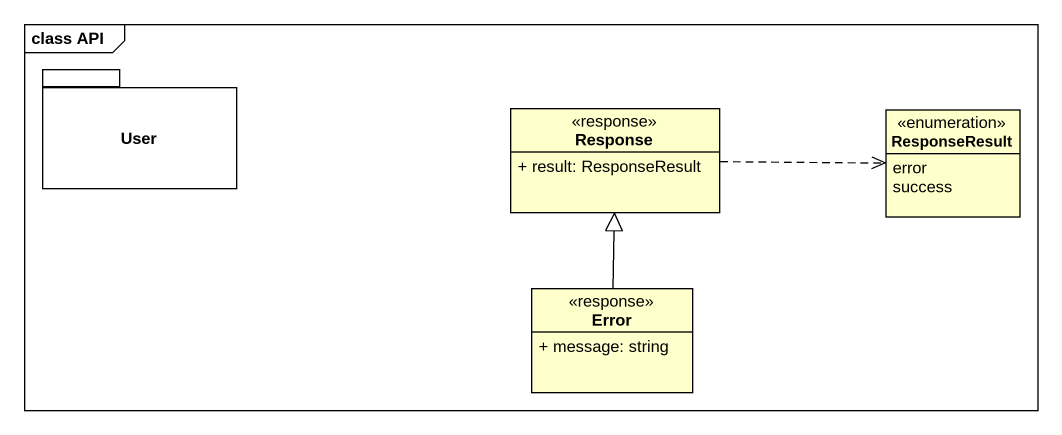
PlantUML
@startuml
mainframe class API
hide circle
hide empty members
skinparam classAttributeIconSize 0
package User {
}
class Response <<response>> {
  + result: ResponseResult
}
enum ResponseResult {
  error
  success
}
class Error <<response>> {
  + message: string
}
Response .right.> ResponseResult
Error -up-|> Response
@enduml
